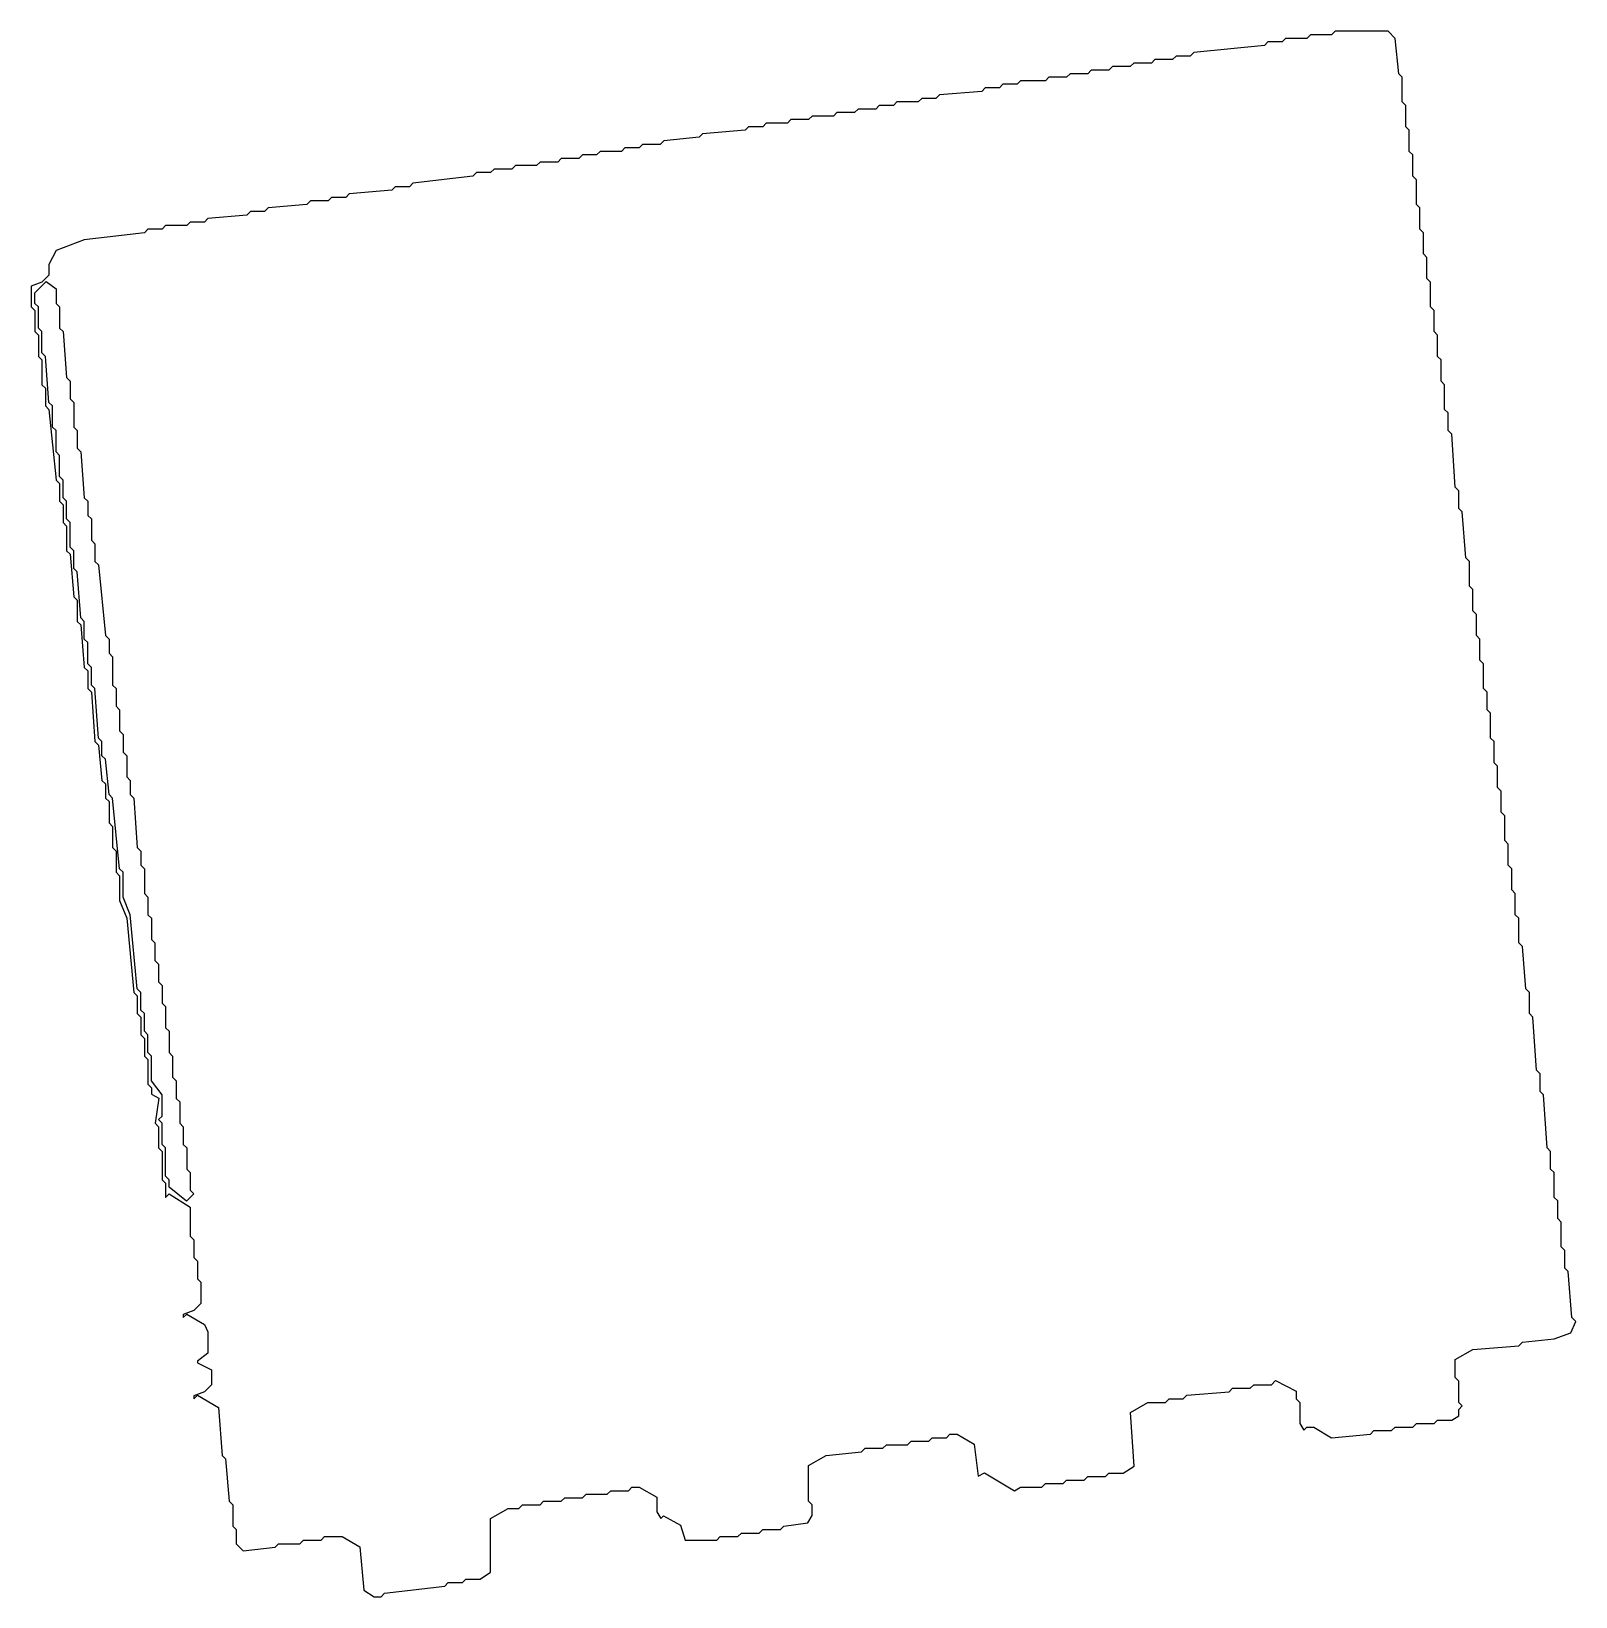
# Model space of a CAD drawing. Header units: millimetres. Extents: x 51 to 160, y 94 to 204.
import ezdxf

# ---------------------------------------------------------------- set-up
doc = ezdxf.new("R2010")
doc.units = ezdxf.units.MM
doc.layers.add('HOLES', color=1, linetype='CONTINUOUS')
doc.layers.add('OUTER', color=3, linetype='CONTINUOUS')

msp = doc.modelspace()

# ---------------------------------------------------------------- linework, layer by layer
at = {"layer": 'HOLES'}
msp.add_lwpolyline([(51.796642, 186.796642), (52.5, 186.273322), (52.5, 185.25), (52.75, 185), (52.75, 183.5), (53, 183.25), (53.25, 180), (53.5, 179.75), (53.5, 178.5), (53.75, 178.25), (53.75, 176.5), (54, 176.25), (54, 175), (54.25, 174.75), (54.5, 171.5), (54.75, 171.25), (54.75, 170.25), (55, 170), (55, 168.5), (55.25, 168.25), (55.25, 167), (55.5, 166.75), (56, 161.75), (56.25, 161.5), (56.25, 160.5), (56.5, 160.25), (56.5, 158.25), (56.75, 158), (56.75, 156.75), (57, 156.5), (57, 155), (57.25, 154.75), (57.25, 153.5), (57.5, 153.25), (57.5, 151.75), (57.75, 151.5), (57.75, 150.5), (58, 150.25), (58.25, 146.75), (58.5, 146.5), (58.5, 145.5), (58.75, 145.25), (58.75, 143.5), (59, 143.25), (59, 142), (59.25, 141.75), (59.25, 140.25), (59.5, 140), (59.5, 138.75), (59.75, 138.5), (59.75, 137.25), (60, 137), (60, 135.75), (60.25, 135.5), (60.25, 134), (60.5, 133.75), (60.5, 132.25), (60.75, 132), (60.75, 130.5), (61, 130.25), (61, 129), (61.25, 128.75), (61.25, 127.25), (61.5, 127), (61.5, 125.75), (61.75, 125.5), (61.75, 124), (62, 123.75), (62, 122.5), (62.25, 122.25), (61.73659, 121.73659), (60.5, 122.723671), (60.5, 123.25), (60.25, 123.5), (60.25, 125.5), (60, 125.75), (60, 127.25), (59.75, 127.5), (60, 127.75), (60, 129.25), (59.25, 130.25), (59.25, 132), (59, 132.25), (59, 133.5), (58.75, 133.75), (58.75, 135), (58.5, 135.25), (58.5, 136.5), (58.25, 136.75), (57.75, 142), (57.25, 143.25), (57.25, 145), (57, 145.25), (56.5, 150.25), (56.25, 150.5), (56, 153), (55.75, 153.25), (55.75, 154.25), (55.5, 154.5), (55.25, 158), (55, 158.25), (55, 159.5), (54.75, 159.75), (54.75, 161.25), (54.5, 161.5), (54.5, 162.75), (54.25, 163), (54, 166.25), (53.75, 166.5), (53.75, 167.75), (53.5, 168), (53.5, 169.75), (53.25, 170), (53.25, 171.25), (53, 171.5), (53, 172.75), (52.75, 173), (52.75, 174.5), (52.5, 174.75), (52.5, 176.25), (52.25, 176.5), (52.25, 178), (52, 178.25), (51.75, 181.5), (51.5, 181.75), (51.5, 183.25), (51.25, 183.5), (51.25, 185), (51, 185.25), (51, 186)], close=True, dxfattribs=at)
at = {"layer": 'OUTER'}
msp.add_lwpolyline([(146.75, 204.5), (143, 204.5), (142.75, 204.25), (141.25, 204.25), (141, 204), (139.5, 204), (139.25, 203.75), (138.25, 203.75), (138, 203.5), (133, 203), (132.75, 202.75), (131.75, 202.75), (131.5, 202.5), (130.25, 202.5), (130, 202.25), (128.75, 202.25), (128.5, 202), (127.25, 202), (127, 201.75), (125.75, 201.75), (125.5, 201.5), (124.25, 201.5), (124, 201.25), (122.75, 201.25), (122.5, 201), (120.75, 201), (120.5, 200.75), (119.5, 200.75), (119.25, 200.5), (118.25, 200.5), (118, 200.25), (115, 200), (114.75, 199.75), (113.75, 199.75), (113.5, 199.5), (112, 199.5), (111.75, 199.25), (110.75, 199.25), (110.5, 199), (109.25, 199), (109, 198.75), (107.75, 198.75), (107.5, 198.5), (106, 198.5), (105.75, 198.25), (104.5, 198.25), (104.25, 198), (102.75, 198), (102.5, 197.75), (101.5, 197.75), (101.25, 197.5), (98.25, 197.25), (98, 197), (95.5, 196.75), (95.25, 196.5), (94, 196.5), (93.75, 196.25), (92.75, 196.25), (92.5, 196), (91, 196), (90.75, 195.75), (89.75, 195.75), (89.5, 195.5), (88.25, 195.5), (88, 195.25), (86.75, 195.25), (86.5, 195), (85, 195), (84.75, 194.75), (83.5, 194.75), (83.25, 194.5), (82.25, 194.5), (82, 194.25), (77.75, 193.75), (77.5, 193.5), (76.5, 193.5), (76.25, 193.25), (73.25, 193), (73, 192.75), (72, 192.75), (71.75, 192.5), (70.5, 192.5), (70.25, 192.25), (67.5, 192), (67.25, 191.75), (66.25, 191.75), (66, 191.5), (63.25, 191.25), (63, 191), (62, 191), (61.75, 190.75), (60.25, 190.75), (60, 190.5), (59, 190.5), (58.75, 190.25), (54.5, 189.75), (52.5, 189), (52, 188), (52, 187.25), (51.5, 186.75), (50.75, 186.46967), (50.75, 185), (51, 184.75), (51, 183.25), (51.25, 183), (51.25, 181.5), (51.5, 181.25), (51.5, 179.5), (51.75, 179.25), (51.75, 178), (52, 177.75), (52.5, 172.75), (52.75, 172.5), (52.75, 171.25), (53, 171), (53, 169.75), (53.25, 169.5), (53.25, 167.75), (53.5, 167.5), (53.75, 164.5), (54, 164.25), (54, 162.75), (54.25, 162.5), (54.5, 159.5), (54.75, 159.25), (54.75, 158), (55, 157.75), (55.25, 154.25), (55.5, 154), (55.75, 151.5), (56, 151.25), (56, 150.25), (56.25, 150), (56.25, 148.5), (56.5, 148.25), (56.5, 146.75), (56.75, 146.5), (56.75, 145), (57, 144.75), (57, 143), (57.5, 141.75), (58, 136.5), (58.25, 136.25), (58.25, 135), (58.5, 134.75), (58.5, 133.5), (58.75, 133.25), (58.75, 132), (59, 131.75), (59, 130), (59.25, 129.75), (59.25, 129.300468), (59.78344, 129.01498), (59.506854, 127.243146), (59.75, 127), (59.75, 125.5), (60, 125.25), (60, 123.25), (60.25, 123), (60.25, 122), (60.499796, 122.249796), (62, 121.312904), (62, 119.25), (62.25, 119), (62.25, 117.75), (62.5, 117.5), (62.5, 116.25), (62.75, 116), (62.75, 114.5), (62.25, 114), (61.5, 113.71967), (61.5, 113.5), (61.75, 113.75), (63, 113), (63.25, 112.5), (63.25, 110.976685), (62.5, 110.418662), (62.5, 110.30612), (63.5, 109.793886), (63.5, 108.75), (63, 108.25), (62.25, 107.96967), (62.25, 107.75), (62.5, 108), (63.991952, 107.126467), (64.25, 103.75), (64.5, 103.5), (64.75, 100.5), (65, 100.25), (65, 98.75), (65.25, 98.5), (65.25, 97.5), (65.745706, 97.004294), (68, 97.25), (68.25, 97.5), (69.75, 97.5), (70, 97.75), (71.25, 97.75), (71.5, 98), (72.75, 98), (73.992722, 97.284531), (74.268049, 94.220608), (75, 93.75), (75.5, 93.75), (75.75, 94), (80, 94.5), (80.25, 94.75), (81.25, 94.75), (81.5, 95), (82.5, 95), (83.25, 95.481763), (83.25, 99.28052), (84.5, 100), (85.25, 100), (85.5, 100.25), (86.75, 100.25), (87, 100.5), (88.25, 100.5), (88.5, 100.75), (89.75, 100.75), (90, 101), (91.5, 101), (91.75, 101.25), (93, 101.25), (93.25, 101.5), (93.75, 101.5), (95, 100.78052), (95, 99.75), (95.282869, 99.282869), (95.480325, 99.480325), (96.690671, 98.81322), (97.003882, 97.75), (99.25, 97.75), (99.5, 98), (100.75, 98), (101, 98.25), (102.25, 98.25), (102.5, 98.5), (103.75, 98.5), (104, 98.75), (105.690313, 98.982759), (106, 99.5), (106, 100.25), (105.75, 100.5), (105.75, 103.03052), (107, 103.75), (109.5, 104), (109.75, 104.25), (111, 104.25), (111.25, 104.5), (112.75, 104.5), (113, 104.75), (114.25, 104.75), (114.5, 105), (115.5, 105), (115.75, 105.25), (116.25, 105.25), (117.469044, 104.547581), (117.741768, 102.27847), (118.199491, 102.523436), (120.322122, 101.238131), (120.75, 101.5), (122.25, 101.5), (122.5, 101.75), (123.75, 101.75), (124, 102), (125.25, 102), (125.5, 102.25), (126.75, 102.25), (127, 102.5), (128, 102.5), (128.771213, 102.994873), (128.51095, 106.786555), (129.75, 107.5), (131, 107.5), (131.25, 107.75), (132.25, 107.75), (132.5, 108), (135.5, 108.25), (135.75, 108.5), (137, 108.5), (137.25, 108.75), (138.5, 108.75), (138.788648, 109.038648), (140.25, 108.298936), (140.25, 107.75), (140.5, 107.5), (140.5, 106), (140.782874, 105.532874), (141, 105.75), (141.5, 105.75), (142.75, 105), (145.5, 105.25), (145.75, 105.5), (147, 105.5), (147.25, 105.75), (148.5, 105.75), (148.75, 106), (150, 106), (150.25, 106.25), (151.25, 106.25), (151.75, 106.550468), (151.75, 107), (152, 107.25), (151.75, 107.5), (151.75, 109), (151.5, 109.25), (151.5, 110.53052), (152.75, 111.25), (156, 111.5), (156.25, 111.75), (158.5, 112), (159.686542, 112.420021), (160.021447, 113.228553), (159.75, 113.5), (159.5, 116.75), (159.25, 117), (159.25, 118.25), (159, 118.5), (159, 120.25), (158.75, 120.5), (158.75, 121.75), (158.5, 122), (158.5, 123.75), (158.25, 124), (158.25, 125.25), (158, 125.5), (157.75, 129.25), (157.5, 129.5), (157.5, 130.75), (157.25, 131), (157, 134.75), (156.75, 135), (156.75, 136.5), (156.5, 136.75), (156.25, 139.75), (156, 140), (156, 141.75), (155.75, 142), (155.75, 143.5), (155.5, 143.75), (155.5, 145.25), (155.25, 145.5), (155.25, 147), (155, 147.25), (155, 149), (154.75, 149.25), (154.75, 150.75), (154.5, 151), (154.5, 152.5), (154.25, 152.75), (154.25, 154.25), (154, 154.5), (154, 156.25), (153.75, 156.5), (153.75, 157.75), (153.5, 158), (153.5, 159.75), (153.25, 160), (153.25, 161.5), (153, 161.75), (153, 163.25), (152.75, 163.5), (152.75, 165), (152.5, 165.25), (152.5, 167), (152.25, 167.25), (152, 170.5), (151.75, 170.75), (151.75, 172), (151.5, 172.25), (151.25, 176), (151, 176.25), (151, 177.5), (150.75, 177.75), (150.75, 179.5), (150.5, 179.75), (150.5, 181.25), (150.25, 181.5), (150.25, 183), (150, 183.25), (150, 184.75), (149.75, 185), (149.75, 186.75), (149.5, 187), (149.5, 188.5), (149.25, 188.75), (149.25, 190.25), (149, 190.5), (149, 192), (148.75, 192.25), (148.75, 194), (148.5, 194.25), (148.5, 195.75), (148.25, 196), (148.25, 197.5), (148, 197.75), (148, 199.25), (147.75, 199.5), (147.75, 201.25), (147.5, 201.5), (147.25, 204)], close=True, dxfattribs=at)

doc.saveas('drawing.dxf')
